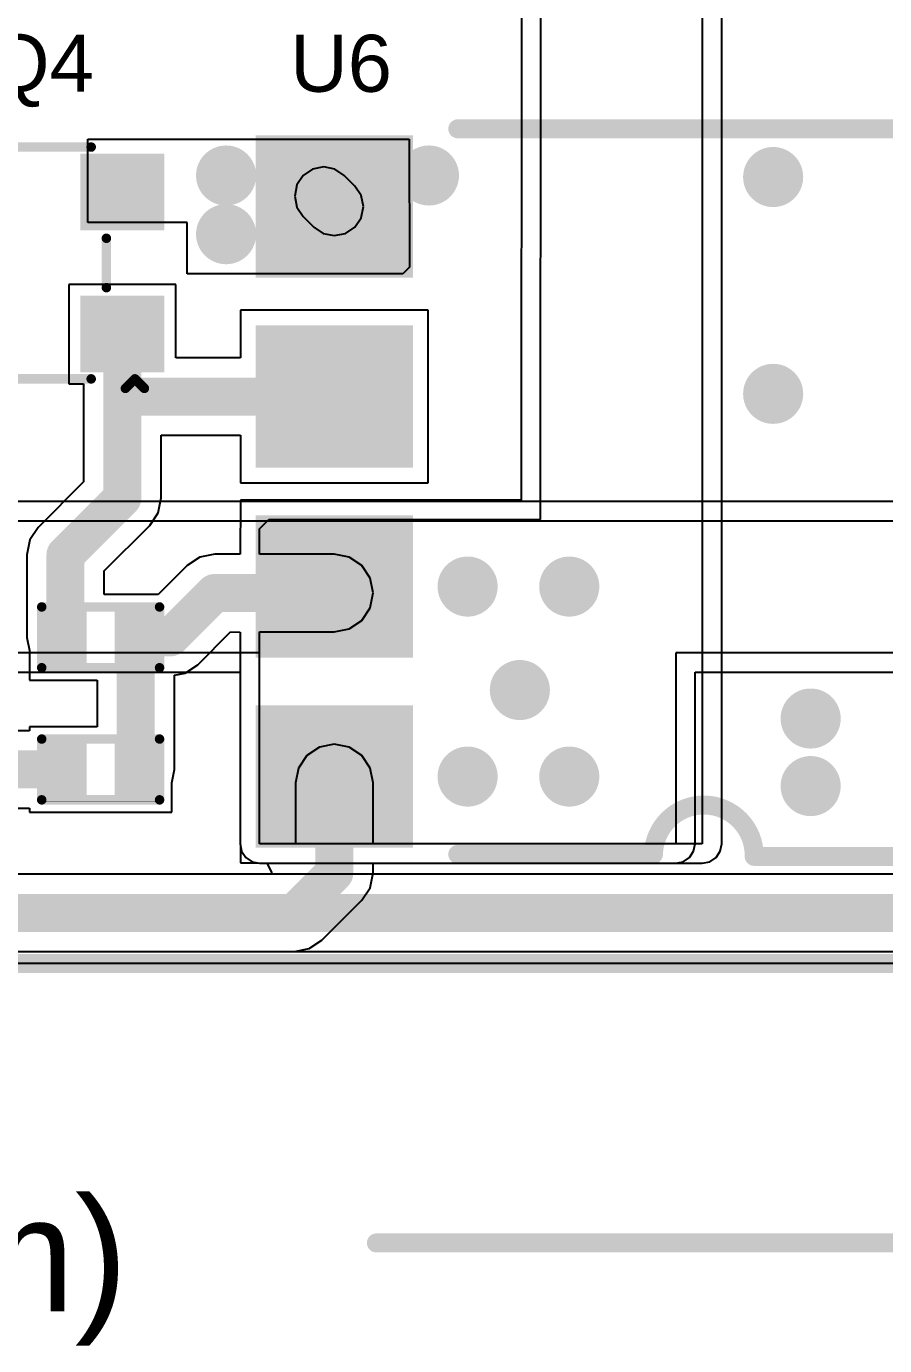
# Model space of a CAD drawing. Header units: inches. Extents: x -0.24 to 5.71, y -0.19 to 1.19.
# Drawn here: x 2.965 to 3.417, y -0.194 to 0.5 of the extents above; entities that cross this region are included whole.
import ezdxf

# ---------------------------------------------------------------- set-up
doc = ezdxf.new("R2010")
doc.units = ezdxf.units.IN
doc.header["$MEASUREMENT"] = 0
for name, color, linetype in [('Board Outline', 216, 'Continuous'), ('Bottom Layer', 5, 'Continuous'), ('Bottom Solder', 6, 'Continuous'), ('Top Layer', 1, 'Continuous'), ('Top Overlay', 2, 'Continuous'), ('Top Paste', 8, 'Continuous'), ('Top Solder', 216, 'Continuous'), ('Via Holes', 16, 'Continuous')]:
    doc.layers.add(name, color=color, linetype=linetype)
doc.styles.add('Arial', font='', dxfattribs={"height": 0.2})
doc.styles.get('Arial').set_extended_font_data('Arial')

# ---------------------------------------------------------------- blocks, each defined once
blk = doc.blocks.new('SOP_8__S_T_____13')
at = {"layer": 'Top Layer'}
for points in [[(-0.15553, 0.185433), (-0.15553, 0.114567), (-0.23427, 0.114567), (-0.23427, 0.185433)], [(0.15553, 0.114567), (0.15553, 0.185433), (0.23427, 0.185433), (0.23427, 0.114567)], [(-0.15553, 0.085433), (-0.15553, 0.014567), (-0.23427, 0.014567), (-0.23427, 0.085433)], [(0.15553, 0.014567), (0.15553, 0.085433), (0.23427, 0.085433), (0.23427, 0.014567)], [(-0.15553, -0.014567), (-0.15553, -0.085433), (-0.23427, -0.085433), (-0.23427, -0.014567)], [(0.15553, -0.085433), (0.15553, -0.014567), (0.23427, -0.014567), (0.23427, -0.085433)], [(-0.15553, -0.114567), (-0.15553, -0.185433), (-0.23427, -0.185433), (-0.23427, -0.114567)], [(0.15553, -0.185433), (0.15553, -0.114567), (0.23427, -0.114567), (0.23427, -0.185433)]]:
    blk.add_hatch(color=1, dxfattribs=at).paths.add_polyline_path(points)
at = {"layer": 'Top Paste'}
for points in [[(-0.15553, 0.185433), (-0.15553, 0.114567), (-0.23427, 0.114567), (-0.23427, 0.185433)], [(0.15553, 0.114567), (0.15553, 0.185433), (0.23427, 0.185433), (0.23427, 0.114567)], [(-0.15553, 0.085433), (-0.15553, 0.014567), (-0.23427, 0.014567), (-0.23427, 0.085433)], [(0.15553, 0.014567), (0.15553, 0.085433), (0.23427, 0.085433), (0.23427, 0.014567)], [(-0.15553, -0.014567), (-0.15553, -0.085433), (-0.23427, -0.085433), (-0.23427, -0.014567)], [(0.15553, -0.085433), (0.15553, -0.014567), (0.23427, -0.014567), (0.23427, -0.085433)], [(-0.15553, -0.114567), (-0.15553, -0.185433), (-0.23427, -0.185433), (-0.23427, -0.114567)], [(0.15553, -0.185433), (0.15553, -0.114567), (0.23427, -0.114567), (0.23427, -0.185433)]]:
    blk.add_hatch(color=8, dxfattribs=at).paths.add_polyline_path(points)
at = {"layer": 'Top Solder'}
for points in [[(-0.15353, 0.187433), (-0.15353, 0.112567), (-0.23627, 0.112567), (-0.23627, 0.187433)], [(0.15353, 0.112567), (0.15353, 0.187433), (0.23627, 0.187433), (0.23627, 0.112567)], [(-0.15353, 0.087433), (-0.15353, 0.012567), (-0.23627, 0.012567), (-0.23627, 0.087433)], [(0.15353, 0.012567), (0.15353, 0.087433), (0.23627, 0.087433), (0.23627, 0.012567)], [(-0.15353, -0.012567), (-0.15353, -0.087433), (-0.23627, -0.087433), (-0.23627, -0.012567)], [(0.15353, -0.087433), (0.15353, -0.012567), (0.23627, -0.012567), (0.23627, -0.087433)], [(-0.15353, -0.112567), (-0.15353, -0.187433), (-0.23627, -0.187433), (-0.23627, -0.112567)], [(0.15353, -0.187433), (0.15353, -0.112567), (0.23627, -0.112567), (0.23627, -0.187433)]]:
    blk.add_hatch(color=216, dxfattribs=at).paths.add_polyline_path(points)
at = {"layer": 'Top Overlay'}
for points in [[(-0.026, 0.192, 0.01, 0.01, 0), (-0.129921, 0.192, 0.01, 0.01, 0)], [(0.027, 0.190945, 0.01, 0.01, -1), (-0.026, 0.192, 0.01, 0.01, 0)], [(0.129921, 0.190945, 0.01, 0.01, 0), (0.027, 0.190945, 0.01, 0.01, 0)], [(-0.247955, 0.154, 0.01, 0.01, 0), (-0.247955, 0.144, 0.01, 0.01, 0)], [(-0.242955, 0.149, 0.01, 0.01, 0), (-0.247955, 0.154, 0.01, 0.01, 0)], [(-0.242955, 0.149, 0.01, 0.01, 0), (-0.247955, 0.144, 0.01, 0.01, 0)], [(0.129921, -0.190945, 0.01, 0.01, 0), (-0.129921, -0.190945, 0.01, 0.01, 0)]]:
    blk.add_lwpolyline(points, format="xyseb", dxfattribs=at)
for points in [[(-0.132421, 0.192, 0.005, 0.005, 1), (-0.127421, 0.192, 0.005, 0.005, 1)], [(-0.0285, 0.192, 0.005, 0.005, 1), (-0.0235, 0.192, 0.005, 0.005, 1)], [(-0.0285, 0.192, 0.005, 0.005, 1), (-0.0235, 0.192, 0.005, 0.005, 1)], [(0.0245, 0.190945, 0.005, 0.005, 1), (0.0295, 0.190945, 0.005, 0.005, 1)], [(0.0245, 0.190945, 0.005, 0.005, 1), (0.0295, 0.190945, 0.005, 0.005, 1)], [(0.127421, 0.190945, 0.005, 0.005, 1), (0.132421, 0.190945, 0.005, 0.005, 1)], [(-0.250455, 0.154, 0.005, 0.005, 1), (-0.245455, 0.154, 0.005, 0.005, 1)], [(-0.250455, 0.154, 0.005, 0.005, 1), (-0.245455, 0.154, 0.005, 0.005, 1)], [(-0.245455, 0.149, 0.005, 0.005, 1), (-0.240455, 0.149, 0.005, 0.005, 1)], [(-0.245455, 0.149, 0.005, 0.005, 1), (-0.240455, 0.149, 0.005, 0.005, 1)], [(-0.250455, 0.144, 0.005, 0.005, 1), (-0.245455, 0.144, 0.005, 0.005, 1)], [(-0.250455, 0.144, 0.005, 0.005, 1), (-0.245455, 0.144, 0.005, 0.005, 1)], [(-0.132421, -0.190945, 0.005, 0.005, 1), (-0.127421, -0.190945, 0.005, 0.005, 1)], [(0.127421, -0.190945, 0.005, 0.005, 1), (0.132421, -0.190945, 0.005, 0.005, 1)]]:
    blk.add_lwpolyline(points, format="xyseb", close=True, dxfattribs=at)
blk = doc.blocks.new('R___0402_31')
at = {"layer": 'Top Layer'}
for points in [[(-0.0275, -0.0125), (-0.0275, 0.0125), (-0.0095, 0.0125), (-0.0095, -0.0125)], [(0.0095, -0.0125), (0.0095, 0.0125), (0.0275, 0.0125), (0.0275, -0.0125)]]:
    blk.add_hatch(color=1, dxfattribs=at).paths.add_polyline_path(points)
at = {"layer": 'Top Paste'}
for points in [[(-0.0275, -0.0125), (-0.0275, 0.0125), (-0.0095, 0.0125), (-0.0095, -0.0125)], [(0.0095, -0.0125), (0.0095, 0.0125), (0.0275, 0.0125), (0.0275, -0.0125)]]:
    blk.add_hatch(color=8, dxfattribs=at).paths.add_polyline_path(points)
at = {"layer": 'Top Solder'}
for points in [[(-0.02967, -0.01467), (-0.02967, 0.01467), (-0.00733, 0.01467), (-0.00733, -0.01467)], [(0.00733, -0.01467), (0.00733, 0.01467), (0.02967, 0.01467), (0.02967, -0.01467)]]:
    blk.add_hatch(color=216, dxfattribs=at).paths.add_polyline_path(points)
at = {"layer": 'Top Overlay'}
for points in [[(-0.031, 0.016, 0.005, 0.005, 0), (0.031, 0.016, 0.005, 0.005, 0)], [(-0.031, -0.016, 0.005, 0.005, 0), (-0.031, 0.016, 0.005, 0.005, 0)], [(0.031, -0.016, 0.005, 0.005, 0), (0.031, 0.016, 0.005, 0.005, 0)], [(-0.031, -0.016, 0.005, 0.005, 0), (0.031, -0.016, 0.005, 0.005, 0)], [(-0.032, -0.017, 0.000127, 0.000127, 0), (0.032, -0.017, 0.000127, 0.000127, 0)]]:
    blk.add_lwpolyline(points, format="xyseb", dxfattribs=at)
for points in [[(-0.03225, 0.016, 0.0025, 0.0025, 1), (-0.02975, 0.016, 0.0025, 0.0025, 1)], [(-0.03225, 0.016, 0.0025, 0.0025, 1), (-0.02975, 0.016, 0.0025, 0.0025, 1)], [(0.02975, 0.016, 0.0025, 0.0025, 1), (0.03225, 0.016, 0.0025, 0.0025, 1)], [(0.02975, 0.016, 0.0025, 0.0025, 1), (0.03225, 0.016, 0.0025, 0.0025, 1)], [(-0.03225, -0.016, 0.0025, 0.0025, 1), (-0.02975, -0.016, 0.0025, 0.0025, 1)], [(-0.03225, -0.016, 0.0025, 0.0025, 1), (-0.02975, -0.016, 0.0025, 0.0025, 1)], [(0.02975, -0.016, 0.0025, 0.0025, 1), (0.03225, -0.016, 0.0025, 0.0025, 1)], [(0.02975, -0.016, 0.0025, 0.0025, 1), (0.03225, -0.016, 0.0025, 0.0025, 1)], [(-0.03203, -0.017, 0.0000635, 0.0000635, 1), (-0.03197, -0.017, 0.0000635, 0.0000635, 1)], [(0.03197, -0.017, 0.0000635, 0.0000635, 1), (0.03203, -0.017, 0.0000635, 0.0000635, 1)]]:
    blk.add_lwpolyline(points, format="xyseb", close=True, dxfattribs=at)
blk = doc.blocks.new('R___0402_32')
at = {"layer": 'Top Layer'}
for points in [[(-0.0275, -0.0125), (-0.0275, 0.0125), (-0.0095, 0.0125), (-0.0095, -0.0125)], [(0.0095, -0.0125), (0.0095, 0.0125), (0.0275, 0.0125), (0.0275, -0.0125)]]:
    blk.add_hatch(color=1, dxfattribs=at).paths.add_polyline_path(points)
at = {"layer": 'Top Paste'}
for points in [[(-0.0275, -0.0125), (-0.0275, 0.0125), (-0.0095, 0.0125), (-0.0095, -0.0125)], [(0.0095, -0.0125), (0.0095, 0.0125), (0.0275, 0.0125), (0.0275, -0.0125)]]:
    blk.add_hatch(color=8, dxfattribs=at).paths.add_polyline_path(points)
at = {"layer": 'Top Solder'}
for points in [[(-0.02967, -0.01467), (-0.02967, 0.01467), (-0.00733, 0.01467), (-0.00733, -0.01467)], [(0.00733, -0.01467), (0.00733, 0.01467), (0.02967, 0.01467), (0.02967, -0.01467)]]:
    blk.add_hatch(color=216, dxfattribs=at).paths.add_polyline_path(points)
at = {"layer": 'Top Overlay'}
for points in [[(-0.031, 0.016, 0.005, 0.005, 0), (0.031, 0.016, 0.005, 0.005, 0)], [(-0.031, -0.016, 0.005, 0.005, 0), (-0.031, 0.016, 0.005, 0.005, 0)], [(0.031, -0.016, 0.005, 0.005, 0), (0.031, 0.016, 0.005, 0.005, 0)], [(-0.031, -0.016, 0.005, 0.005, 0), (0.031, -0.016, 0.005, 0.005, 0)], [(-0.032, -0.017, 0.000127, 0.000127, 0), (0.032, -0.017, 0.000127, 0.000127, 0)]]:
    blk.add_lwpolyline(points, format="xyseb", dxfattribs=at)
for points in [[(-0.03225, 0.016, 0.0025, 0.0025, 1), (-0.02975, 0.016, 0.0025, 0.0025, 1)], [(-0.03225, 0.016, 0.0025, 0.0025, 1), (-0.02975, 0.016, 0.0025, 0.0025, 1)], [(0.02975, 0.016, 0.0025, 0.0025, 1), (0.03225, 0.016, 0.0025, 0.0025, 1)], [(0.02975, 0.016, 0.0025, 0.0025, 1), (0.03225, 0.016, 0.0025, 0.0025, 1)], [(-0.03225, -0.016, 0.0025, 0.0025, 1), (-0.02975, -0.016, 0.0025, 0.0025, 1)], [(-0.03225, -0.016, 0.0025, 0.0025, 1), (-0.02975, -0.016, 0.0025, 0.0025, 1)], [(0.02975, -0.016, 0.0025, 0.0025, 1), (0.03225, -0.016, 0.0025, 0.0025, 1)], [(0.02975, -0.016, 0.0025, 0.0025, 1), (0.03225, -0.016, 0.0025, 0.0025, 1)], [(-0.03203, -0.017, 0.0000635, 0.0000635, 1), (-0.03197, -0.017, 0.0000635, 0.0000635, 1)], [(0.03197, -0.017, 0.0000635, 0.0000635, 1), (0.03203, -0.017, 0.0000635, 0.0000635, 1)]]:
    blk.add_lwpolyline(points, format="xyseb", close=True, dxfattribs=at)
blk = doc.blocks.new('SOT_23_48')
at = {"layer": 'Top Layer'}
for points in [[(-0.01614, 0.05748), (0.01614, 0.05748), (0.01614, 0.02126), (-0.01614, 0.02126)], [(-0.05354, -0.02126), (-0.02126, -0.02126), (-0.02126, -0.05748), (-0.05354, -0.05748)], [(0.02126, -0.02126), (0.05354, -0.02126), (0.05354, -0.05748), (0.02126, -0.05748)]]:
    blk.add_hatch(color=1, dxfattribs=at).paths.add_polyline_path(points)
at = {"layer": 'Top Paste'}
for points in [[(-0.01614, 0.05748), (0.01614, 0.05748), (0.01614, 0.02126), (-0.01614, 0.02126)], [(-0.05354, -0.02126), (-0.02126, -0.02126), (-0.02126, -0.05748), (-0.05354, -0.05748)], [(0.02126, -0.02126), (0.05354, -0.02126), (0.05354, -0.05748), (0.02126, -0.05748)]]:
    blk.add_hatch(color=8, dxfattribs=at).paths.add_polyline_path(points)
at = {"layer": 'Top Solder'}
for points in [[(-0.02014, 0.06148), (0.02014, 0.06148), (0.02014, 0.01726), (-0.02014, 0.01726)], [(-0.05754, -0.01726), (-0.01726, -0.01726), (-0.01726, -0.06148), (-0.05754, -0.06148)], [(0.01726, -0.01726), (0.05754, -0.01726), (0.05754, -0.06148), (0.01726, -0.06148)]]:
    blk.add_hatch(color=216, dxfattribs=at).paths.add_polyline_path(points)
at = {"layer": 'Top Overlay'}
for points in [[(-0.061, 0.032, 0.005, 0.005, 0), (-0.022, 0.032, 0.005, 0.005, 0)], [(-0.061, 0.032, 0.005, 0.005, 0), (-0.061, -0.023, 0.005, 0.005, 0)], [(0.022, 0.032, 0.005, 0.005, 0), (0.061, 0.032, 0.005, 0.005, 0)], [(0.061, 0.032, 0.005, 0.005, 0), (0.061, -0.023, 0.005, 0.005, 0)], [(-0.013, -0.031, 0.005, 0.005, 0), (0.013, -0.031, 0.005, 0.005, 0)], [(-0.066, -0.041, 0.005, 0.005, 0), (-0.066, -0.051, 0.005, 0.005, 0)], [(-0.066, -0.041, 0.005, 0.005, 0), (-0.061, -0.046, 0.005, 0.005, 0)], [(-0.061, -0.046, 0.005, 0.005, 0), (-0.066, -0.051, 0.005, 0.005, 0)]]:
    blk.add_lwpolyline(points, format="xyseb", dxfattribs=at)
for points in [[(-0.06225, 0.032, 0.0025, 0.0025, 1), (-0.05975, 0.032, 0.0025, 0.0025, 1)], [(-0.06225, 0.032, 0.0025, 0.0025, 1), (-0.05975, 0.032, 0.0025, 0.0025, 1)], [(-0.02325, 0.032, 0.0025, 0.0025, 1), (-0.02075, 0.032, 0.0025, 0.0025, 1)], [(0.02075, 0.032, 0.0025, 0.0025, 1), (0.02325, 0.032, 0.0025, 0.0025, 1)], [(0.05975, 0.032, 0.0025, 0.0025, 1), (0.06225, 0.032, 0.0025, 0.0025, 1)], [(0.05975, 0.032, 0.0025, 0.0025, 1), (0.06225, 0.032, 0.0025, 0.0025, 1)], [(-0.06225, -0.023, 0.0025, 0.0025, 1), (-0.05975, -0.023, 0.0025, 0.0025, 1)], [(0.05975, -0.023, 0.0025, 0.0025, 1), (0.06225, -0.023, 0.0025, 0.0025, 1)], [(-0.01425, -0.031, 0.0025, 0.0025, 1), (-0.01175, -0.031, 0.0025, 0.0025, 1)], [(0.01175, -0.031, 0.0025, 0.0025, 1), (0.01425, -0.031, 0.0025, 0.0025, 1)], [(-0.06725, -0.041, 0.0025, 0.0025, 1), (-0.06475, -0.041, 0.0025, 0.0025, 1)], [(-0.06725, -0.041, 0.0025, 0.0025, 1), (-0.06475, -0.041, 0.0025, 0.0025, 1)], [(-0.06725, -0.051, 0.0025, 0.0025, 1), (-0.06475, -0.051, 0.0025, 0.0025, 1)], [(-0.06725, -0.051, 0.0025, 0.0025, 1), (-0.06475, -0.051, 0.0025, 0.0025, 1)], [(-0.06225, -0.046, 0.0025, 0.0025, 1), (-0.05975, -0.046, 0.0025, 0.0025, 1)], [(-0.06225, -0.046, 0.0025, 0.0025, 1), (-0.05975, -0.046, 0.0025, 0.0025, 1)]]:
    blk.add_lwpolyline(points, format="xyseb", close=True, dxfattribs=at)

msp = doc.modelspace()

# ---------------------------------------------------------------- hatches: boundary and pattern name
at = {"layer": 'Bottom Layer'}
h = msp.add_hatch(color=5, dxfattribs=at)
edge = h.paths.add_edge_path()
edge.add_arc((3.07045, 0.42181), 0.01181, 0, 360)
h = msp.add_hatch(color=5, dxfattribs=at)
edge = h.paths.add_edge_path()
edge.add_arc((3.17717, 0.42181), 0.01181, 0, 360)
h = msp.add_hatch(color=5, dxfattribs=at)
edge = h.paths.add_edge_path()
edge.add_arc((3.35827, 0.421), 0.01181, 0, 360)
h = msp.add_hatch(color=5, dxfattribs=at)
edge = h.paths.add_edge_path()
edge.add_arc((3.07045, 0.39092), 0.01181, 0, 360)
h = msp.add_hatch(color=5, dxfattribs=at)
edge = h.paths.add_edge_path()
edge.add_arc((3.35827, 0.30689), 0.01181, 0, 360)
h = msp.add_hatch(color=5, dxfattribs=at)
edge = h.paths.add_edge_path()
edge.add_arc((3.19751, 0.20545), 0.01181, 0, 360)
h = msp.add_hatch(color=5, dxfattribs=at)
edge = h.paths.add_edge_path()
edge.add_arc((3.251, 0.20545), 0.01181, 0, 360)
h = msp.add_hatch(color=5, dxfattribs=at)
edge = h.paths.add_edge_path()
edge.add_arc((3.225, 0.151), 0.01181, 0, 360)
h = msp.add_hatch(color=5, dxfattribs=at)
edge = h.paths.add_edge_path()
edge.add_arc((3.378, 0.136), 0.01181, 0, 360)
h = msp.add_hatch(color=5, dxfattribs=at)
edge = h.paths.add_edge_path()
edge.add_arc((3.19751, 0.10545), 0.01181, 0, 360)
h = msp.add_hatch(color=5, dxfattribs=at)
edge = h.paths.add_edge_path()
edge.add_arc((3.251, 0.10545), 0.01181, 0, 360)
h = msp.add_hatch(color=5, dxfattribs=at)
edge = h.paths.add_edge_path()
edge.add_arc((3.378, 0.10045), 0.01181, 0, 360)
at = {"layer": 'Bottom Solder'}
h = msp.add_hatch(color=6, dxfattribs=at)
edge = h.paths.add_edge_path()
edge.add_arc((3.07045, 0.42181), 0.01581, 0, 360)
h = msp.add_hatch(color=6, dxfattribs=at)
edge = h.paths.add_edge_path()
edge.add_arc((3.17717, 0.42181), 0.01581, 0, 360)
h = msp.add_hatch(color=6, dxfattribs=at)
edge = h.paths.add_edge_path()
edge.add_arc((3.35827, 0.421), 0.01581, 0, 360)
h = msp.add_hatch(color=6, dxfattribs=at)
edge = h.paths.add_edge_path()
edge.add_arc((3.07045, 0.39092), 0.01581, 0, 360)
h = msp.add_hatch(color=6, dxfattribs=at)
edge = h.paths.add_edge_path()
edge.add_arc((3.35827, 0.30689), 0.01581, 0, 360)
h = msp.add_hatch(color=6, dxfattribs=at)
edge = h.paths.add_edge_path()
edge.add_arc((3.19751, 0.20545), 0.01581, 0, 360)
h = msp.add_hatch(color=6, dxfattribs=at)
edge = h.paths.add_edge_path()
edge.add_arc((3.251, 0.20545), 0.01581, 0, 360)
h = msp.add_hatch(color=6, dxfattribs=at)
edge = h.paths.add_edge_path()
edge.add_arc((3.225, 0.151), 0.01581, 0, 360)
h = msp.add_hatch(color=6, dxfattribs=at)
edge = h.paths.add_edge_path()
edge.add_arc((3.378, 0.136), 0.01581, 0, 360)
h = msp.add_hatch(color=6, dxfattribs=at)
edge = h.paths.add_edge_path()
edge.add_arc((3.19751, 0.10545), 0.01581, 0, 360)
h = msp.add_hatch(color=6, dxfattribs=at)
edge = h.paths.add_edge_path()
edge.add_arc((3.251, 0.10545), 0.01581, 0, 360)
h = msp.add_hatch(color=6, dxfattribs=at)
edge = h.paths.add_edge_path()
edge.add_arc((3.378, 0.10045), 0.01581, 0, 360)
at = {"layer": 'Top Layer'}
h = msp.add_hatch(color=1, dxfattribs=at)
edge = h.paths.add_edge_path()
edge.add_arc((3.07045, 0.42181), 0.01181, 0, 360)
h = msp.add_hatch(color=1, dxfattribs=at)
edge = h.paths.add_edge_path()
edge.add_arc((3.17717, 0.42181), 0.01181, 0, 360)
h = msp.add_hatch(color=1, dxfattribs=at)
edge = h.paths.add_edge_path()
edge.add_arc((3.35827, 0.421), 0.01181, 0, 360)
h = msp.add_hatch(color=1, dxfattribs=at)
edge = h.paths.add_edge_path()
edge.add_arc((3.07045, 0.39092), 0.01181, 0, 360)
h = msp.add_hatch(color=1, dxfattribs=at)
edge = h.paths.add_edge_path()
edge.add_arc((3.35827, 0.30689), 0.01181, 0, 360)
h = msp.add_hatch(color=1, dxfattribs=at)
edge = h.paths.add_edge_path()
edge.add_arc((3.19751, 0.20545), 0.01181, 0, 360)
h = msp.add_hatch(color=1, dxfattribs=at)
edge = h.paths.add_edge_path()
edge.add_arc((3.251, 0.20545), 0.01181, 0, 360)
h = msp.add_hatch(color=1, dxfattribs=at)
edge = h.paths.add_edge_path()
edge.add_arc((3.225, 0.151), 0.01181, 0, 360)
h = msp.add_hatch(color=1, dxfattribs=at)
edge = h.paths.add_edge_path()
edge.add_arc((3.378, 0.136), 0.01181, 0, 360)
h = msp.add_hatch(color=1, dxfattribs=at)
edge = h.paths.add_edge_path()
edge.add_arc((3.19751, 0.10545), 0.01181, 0, 360)
h = msp.add_hatch(color=1, dxfattribs=at)
edge = h.paths.add_edge_path()
edge.add_arc((3.251, 0.10545), 0.01181, 0, 360)
h = msp.add_hatch(color=1, dxfattribs=at)
edge = h.paths.add_edge_path()
edge.add_arc((3.378, 0.10045), 0.01181, 0, 360)
at = {"layer": 'Top Solder'}
h = msp.add_hatch(color=216, dxfattribs=at)
edge = h.paths.add_edge_path()
edge.add_arc((3.07045, 0.42181), 0.01581, 0, 360)
h = msp.add_hatch(color=216, dxfattribs=at)
edge = h.paths.add_edge_path()
edge.add_arc((3.17717, 0.42181), 0.01581, 0, 360)
h = msp.add_hatch(color=216, dxfattribs=at)
edge = h.paths.add_edge_path()
edge.add_arc((3.35827, 0.421), 0.01581, 0, 360)
h = msp.add_hatch(color=216, dxfattribs=at)
edge = h.paths.add_edge_path()
edge.add_arc((3.07045, 0.39092), 0.01581, 0, 360)
h = msp.add_hatch(color=216, dxfattribs=at)
edge = h.paths.add_edge_path()
edge.add_arc((3.35827, 0.30689), 0.01581, 0, 360)
h = msp.add_hatch(color=216, dxfattribs=at)
edge = h.paths.add_edge_path()
edge.add_arc((3.19751, 0.20545), 0.01581, 0, 360)
h = msp.add_hatch(color=216, dxfattribs=at)
edge = h.paths.add_edge_path()
edge.add_arc((3.251, 0.20545), 0.01581, 0, 360)
h = msp.add_hatch(color=216, dxfattribs=at)
edge = h.paths.add_edge_path()
edge.add_arc((3.225, 0.151), 0.01581, 0, 360)
h = msp.add_hatch(color=216, dxfattribs=at)
edge = h.paths.add_edge_path()
edge.add_arc((3.378, 0.136), 0.01581, 0, 360)
h = msp.add_hatch(color=216, dxfattribs=at)
edge = h.paths.add_edge_path()
edge.add_arc((3.19751, 0.10545), 0.01581, 0, 360)
h = msp.add_hatch(color=216, dxfattribs=at)
edge = h.paths.add_edge_path()
edge.add_arc((3.251, 0.10545), 0.01581, 0, 360)
h = msp.add_hatch(color=216, dxfattribs=at)
edge = h.paths.add_edge_path()
edge.add_arc((3.378, 0.10045), 0.01581, 0, 360)
at = {"layer": 'Via Holes'}
h = msp.add_hatch(color=7, dxfattribs=at)
edge = h.paths.add_edge_path()
edge.add_arc((3.07045, 0.42181), 0.00591, 0, 360)
h = msp.add_hatch(color=7, dxfattribs=at)
edge = h.paths.add_edge_path()
edge.add_arc((3.17717, 0.42181), 0.00591, 0, 360)
h = msp.add_hatch(color=7, dxfattribs=at)
edge = h.paths.add_edge_path()
edge.add_arc((3.35827, 0.421), 0.00591, 0, 360)
h = msp.add_hatch(color=7, dxfattribs=at)
edge = h.paths.add_edge_path()
edge.add_arc((3.07045, 0.39092), 0.00591, 0, 360)
h = msp.add_hatch(color=7, dxfattribs=at)
edge = h.paths.add_edge_path()
edge.add_arc((3.35827, 0.30689), 0.00591, 0, 360)
h = msp.add_hatch(color=7, dxfattribs=at)
edge = h.paths.add_edge_path()
edge.add_arc((3.19751, 0.20545), 0.00591, 0, 360)
h = msp.add_hatch(color=7, dxfattribs=at)
edge = h.paths.add_edge_path()
edge.add_arc((3.251, 0.20545), 0.00591, 0, 360)
h = msp.add_hatch(color=7, dxfattribs=at)
edge = h.paths.add_edge_path()
edge.add_arc((3.225, 0.151), 0.00591, 0, 360)
h = msp.add_hatch(color=7, dxfattribs=at)
edge = h.paths.add_edge_path()
edge.add_arc((3.378, 0.136), 0.00591, 0, 360)
h = msp.add_hatch(color=7, dxfattribs=at)
edge = h.paths.add_edge_path()
edge.add_arc((3.19751, 0.10545), 0.00591, 0, 360)
h = msp.add_hatch(color=7, dxfattribs=at)
edge = h.paths.add_edge_path()
edge.add_arc((3.251, 0.10545), 0.00591, 0, 360)
h = msp.add_hatch(color=7, dxfattribs=at)
edge = h.paths.add_edge_path()
edge.add_arc((3.378, 0.10045), 0.00591, 0, 360)

# ---------------------------------------------------------------- linework, layer by layer
at = {"layer": 'Board Outline'}
for points in [[(0.00026, 0.007, 0.01, 0.01, 0), (5.709, 0.007, 0.01, 0.01, 0)], [(0.00026, 0.007, 0.008, 0.008, 0), (5.709, 0.007, 0.008, 0.008, 0)]]:
    msp.add_lwpolyline(points, format="xyseb", dxfattribs=at)
at = {"layer": 'Bottom Layer'}
for p, q in [((4.258, 0.25023), (2.07887, 0.25023)), ((2.07887, 0.24003), (4.258, 0.24003)), ((3.08801, 0.17052), (2.231, 0.17052)), ((3.08801, 0.07002), (3.08801, 0.17052)), ((4.08488, 0.17052), (3.307, 0.17052)), ((3.307, 0.17052), (3.307, 0.07002)), ((2.2412, 0.16033), (3.07781, 0.16033)), ((3.07781, 0.16033), (3.07781, 0.07002)), ((3.3172, 0.07002), (3.3172, 0.16033)), ((3.3172, 0.16033), (4.07475, 0.16033)), ((3.07781, 0.07002), (3.07859, 0.06612)), ((3.307, 0.07002), (3.08801, 0.07002)), ((3.31642, 0.06612), (3.3172, 0.07002)), ((3.07859, 0.06612), (3.0808, 0.06281)), ((3.0808, 0.06281), (3.08411, 0.0606)), ((3.3109, 0.0606), (3.31421, 0.06281)), ((3.31421, 0.06281), (3.31642, 0.06612)), ((3.08411, 0.0606), (3.08801, 0.05983)), ((3.08801, 0.05983), (3.307, 0.05983)), ((3.307, 0.05983), (3.3109, 0.0606)), ((4.07585, 0.05412), (2.64019, 0.05412)), ((5.42971, 0.007), (0.00026, 0.007)), ((2.63175, 0.01334), (4.63131, 0.01334))]:
    msp.add_line(p, q, dxfattribs=at)
msp.add_lwpolyline([(2.63175, 0.03373, 0.02, 0.02, 0), (4.63131, 0.03373, 0.02, 0.02, 0)], format="xyseb", dxfattribs=at)
at = {"layer": 'Top Layer'}
for p, q in [((3.22653, 1.16158), (3.22567, 0.25094)), ((3.23586, 0.24075), (3.23672, 1.16157)), ((3.32101, 1.16157), (3.32101, 0.07002)), ((3.3312, 0.07002), (3.3312, 0.79458)), ((2.99773, 0.39703), (2.99773, 0.441)), ((2.99773, 0.441), (3.16664, 0.441)), ((3.16664, 0.441), (3.16675, 0.44089)), ((3.16675, 0.44089), (3.16699, 0.37354)), ((3.11598, 0.42513), (3.11102, 0.42181)), ((3.11598, 0.42513), (3.11102, 0.42181)), ((3.12183, 0.42629), (3.11598, 0.42513)), ((3.12183, 0.42629), (3.11598, 0.42513)), ((3.12769, 0.42513), (3.12183, 0.42629)), ((3.12769, 0.42513), (3.12183, 0.42629)), ((3.13265, 0.42181), (3.12769, 0.42513)), ((3.13265, 0.42181), (3.12769, 0.42513)), ((3.1077, 0.41685), (3.10654, 0.411)), ((3.1077, 0.41685), (3.10654, 0.411)), ((3.11102, 0.42181), (3.1077, 0.41685)), ((3.11102, 0.42181), (3.1077, 0.41685)), ((3.13819, 0.41627), (3.13265, 0.42181)), ((3.13819, 0.41627), (3.13265, 0.42181)), ((3.10654, 0.411), (3.1077, 0.40515)), ((3.10654, 0.411), (3.1077, 0.40515)), ((3.14151, 0.41131), (3.13819, 0.41627)), ((3.14151, 0.41131), (3.13819, 0.41627)), ((3.14267, 0.40545), (3.14151, 0.41131)), ((3.14267, 0.40545), (3.14151, 0.41131)), ((3.1077, 0.40515), (3.11102, 0.40019)), ((3.1077, 0.40515), (3.11102, 0.40019)), ((3.14151, 0.3996), (3.14267, 0.40545)), ((3.14151, 0.3996), (3.14267, 0.40545)), ((3.05, 0.39703), (2.99773, 0.39703)), ((3.05, 0.37), (3.05, 0.39703)), ((3.11102, 0.40019), (3.11657, 0.39464)), ((3.11102, 0.40019), (3.11657, 0.39464)), ((3.13819, 0.39464), (3.14151, 0.3996)), ((3.13819, 0.39464), (3.14151, 0.3996)), ((3.11657, 0.39464), (3.12153, 0.39132)), ((3.11657, 0.39464), (3.12153, 0.39132)), ((3.12153, 0.39132), (3.12738, 0.39016)), ((3.12153, 0.39132), (3.12738, 0.39016)), ((3.12738, 0.39016), (3.13323, 0.39132)), ((3.12738, 0.39016), (3.13323, 0.39132)), ((3.13323, 0.39132), (3.13819, 0.39464)), ((3.13323, 0.39132), (3.13819, 0.39464)), ((3.16346, 0.37), (3.05, 0.37)), ((3.16699, 0.37354), (3.16346, 0.37)), ((3.04395, 0.36451), (2.98773, 0.36451)), ((2.98773, 0.36451), (2.98773, 0.31223)), ((3.04395, 0.32585), (3.04395, 0.36451)), ((3.17675, 0.35089), (3.07801, 0.35089)), ((3.07801, 0.35089), (3.07801, 0.32585)), ((3.17675, 0.26002), (3.17675, 0.35089)), ((3.07801, 0.32585), (3.04395, 0.32585)), ((2.98773, 0.31223), (2.99545, 0.31223)), ((2.99545, 0.31223), (2.99545, 0.26053)), ((3.03623, 0.25208), (3.03623, 0.28506)), ((3.03623, 0.28506), (3.07801, 0.28506)), ((3.07801, 0.28506), (3.07801, 0.26002)), ((2.99545, 0.26053), (2.97153, 0.23661)), ((3.07801, 0.26002), (3.17675, 0.26002)), ((3.03468, 0.24428), (3.03623, 0.25208)), ((3.09273, 0.25089), (3.07801, 0.25089)), ((3.07801, 0.25089), (3.07801, 0.23682)), ((3.09301, 0.25094), (3.09273, 0.25089)), ((3.22567, 0.25094), (3.09301, 0.25094)), ((3.03026, 0.23766), (3.03468, 0.24428)), ((2.97153, 0.23661), (2.96711, 0.23)), ((3.00634, 0.21375), (3.03026, 0.23766)), ((3.07801, 0.23682), (3.07781, 0.23586)), ((3.08801, 0.23581), (3.09301, 0.24075)), ((3.09301, 0.24075), (3.23586, 0.24075)), ((2.96711, 0.23), (2.96556, 0.22219)), ((3.07781, 0.23586), (3.07782, 0.23583)), ((3.07782, 0.23583), (3.07781, 0.23581)), ((3.07781, 0.23581), (3.07781, 0.22248)), ((3.08801, 0.22248), (3.08801, 0.23581)), ((2.96556, 0.22219), (2.96556, 0.17873)), ((3.06445, 0.22248), (3.05665, 0.22092)), ((3.07781, 0.22248), (3.06445, 0.22248)), ((3.12738, 0.22248), (3.08801, 0.22248)), ((3.13518, 0.22092), (3.12738, 0.22248)), ((3.05003, 0.2165), (3.03476, 0.20123)), ((3.05665, 0.22092), (3.05003, 0.2165)), ((3.1418, 0.2165), (3.13518, 0.22092)), ((3.14622, 0.20989), (3.1418, 0.2165)), ((3.00634, 0.20123), (3.00634, 0.21375)), ((3.14777, 0.20208), (3.14622, 0.20989)), ((3.14622, 0.19428), (3.14777, 0.20208)), ((3.03476, 0.20123), (3.00634, 0.20123)), ((3.13518, 0.18324), (3.1418, 0.18766)), ((3.1418, 0.18766), (3.14622, 0.19428)), ((3.05551, 0.16431), (3.07281, 0.18161)), ((3.07281, 0.18161), (3.07781, 0.18149)), ((3.07781, 0.18149), (3.07781, 0.07002)), ((3.08801, 0.07002), (3.08801, 0.18169)), ((3.08801, 0.18169), (3.12738, 0.18169)), ((3.12738, 0.18169), (3.13518, 0.18324)), ((2.96556, 0.17873), (2.96695, 0.17173)), ((2.96695, 0.17173), (2.96695, 0.15623)), ((3.04334, 0.15878), (3.0489, 0.15989)), ((3.0489, 0.15989), (3.05551, 0.16431)), ((2.96695, 0.15623), (3.00256, 0.15623)), ((3.00256, 0.15623), (3.00256, 0.1317)), ((3.04334, 0.1092), (3.04334, 0.15878)), ((2.96695, 0.12959), (2.90687, 0.12959)), ((3.00256, 0.1317), (2.96695, 0.1317)), ((2.96695, 0.1317), (2.96695, 0.12959)), ((3.11958, 0.12092), (3.11296, 0.1165)), ((3.12738, 0.12248), (3.11958, 0.12092)), ((3.13518, 0.12092), (3.12738, 0.12248)), ((3.1418, 0.1165), (3.13518, 0.12092)), ((3.11296, 0.1165), (3.10854, 0.10989)), ((3.14622, 0.10989), (3.1418, 0.1165)), ((3.04195, 0.1022), (3.04334, 0.1092)), ((3.10854, 0.10989), (3.10699, 0.10208)), ((3.14777, 0.10208), (3.14622, 0.10989)), ((3.04195, 0.0867), (3.04195, 0.1022)), ((3.10699, 0.10208), (3.10699, 0.07002)), ((3.14777, 0.07002), (3.14777, 0.10208)), ((2.89492, 0.0888), (2.96695, 0.0888)), ((2.96695, 0.0888), (2.96695, 0.0867)), ((2.96695, 0.0867), (3.04195, 0.0867)), ((3.07781, 0.07002), (3.07801, 0.06904)), ((3.10699, 0.07002), (3.08801, 0.07002)), ((3.32101, 0.07002), (3.14777, 0.07002)), ((3.33043, 0.06612), (3.3312, 0.07002)), ((3.07801, 0.06904), (3.07801, 0.06002)), ((3.32491, 0.0606), (3.32822, 0.06281)), ((3.32822, 0.06281), (3.33043, 0.06612)), ((3.07801, 0.06002), (3.08703, 0.06002)), ((3.08703, 0.06002), (3.08801, 0.05983)), ((3.08801, 0.05983), (3.09184, 0.05983)), ((3.09184, 0.05983), (3.09451, 0.05482)), ((3.14777, 0.05475), (3.14777, 0.05983)), ((3.14777, 0.05983), (3.32101, 0.05983)), ((3.32101, 0.05983), (3.32491, 0.0606)), ((3.09404, 0.05412), (2.78172, 0.05412)), ((3.09451, 0.05482), (3.09404, 0.05412)), ((3.14622, 0.04694), (3.14777, 0.05475)), ((3.1418, 0.04033), (3.14622, 0.04694)), ((3.12078, 0.01931), (3.1418, 0.04033)), ((3.10636, 0.01334), (3.11416, 0.01489)), ((3.11416, 0.01489), (3.12078, 0.01931)), ((3.67366, 0.007), (0.00026, 0.007)), ((2.77327, 0.01334), (3.10636, 0.01334))]:
    msp.add_line(p, q, dxfattribs=at)
for points in [[(3.12183, 0.411, 0.01, 0.01, 0), (3.12738, 0.40545, 0.01, 0.01, 0)], [(3.01584, 0.30232, 0.02, 0.02, 0), (3.01584, 0.33837, 0.02, 0.02, 0)], [(3.01584, 0.30232, 0.02, 0.02, 0), (3.01897, 0.30545, 0.02, 0.02, 0)], [(3.01897, 0.30545, 0.02, 0.02, 0), (3.12738, 0.30545, 0.02, 0.02, 0)], [(3.01584, 0.25208, 0.02, 0.02, 0), (3.01584, 0.30232, 0.02, 0.02, 0)], [(2.98595, 0.22219, 0.02, 0.02, 0), (3.01584, 0.25208, 0.02, 0.02, 0)], [(2.98595, 0.17873, 0.02, 0.02, 0), (2.98595, 0.22219, 0.02, 0.02, 0)], [(3.04109, 0.17873, 0.02, 0.02, 0), (3.06445, 0.20208, 0.02, 0.02, 0)], [(3.06445, 0.20208, 0.02, 0.02, 0), (3.12738, 0.20208, 0.02, 0.02, 0)], [(3.02295, 0.17873, 0.02, 0.02, 0), (3.04109, 0.17873, 0.02, 0.02, 0)], [(3.02295, 0.1092, 0.02, 0.02, 0), (3.02295, 0.17873, 0.02, 0.02, 0)], [(2.88648, 0.1092, 0.02, 0.02, 0), (2.98595, 0.1092, 0.02, 0.02, 0)], [(3.12738, 0.05475, 0.02, 0.02, 0), (3.12738, 0.10208, 0.02, 0.02, 0)], [(3.10636, 0.03373, 0.02, 0.02, 0), (3.12738, 0.05475, 0.02, 0.02, 0)], [(2.77327, 0.03373, 0.02, 0.02, 0), (3.10636, 0.03373, 0.02, 0.02, 0)]]:
    msp.add_lwpolyline(points, format="xyseb", dxfattribs=at)
for points in [[(3.11933, 0.411, 0.005, 0.005, 1), (3.12433, 0.411, 0.005, 0.005, 1)], [(3.12488, 0.40545, 0.005, 0.005, 1), (3.12988, 0.40545, 0.005, 0.005, 1)], [(3.01084, 0.33837, 0.01, 0.01, 1), (3.02084, 0.33837, 0.01, 0.01, 1)], [(3.01397, 0.30545, 0.01, 0.01, 1), (3.02397, 0.30545, 0.01, 0.01, 1)], [(3.01397, 0.30545, 0.01, 0.01, 1), (3.02397, 0.30545, 0.01, 0.01, 1)], [(3.12238, 0.30545, 0.01, 0.01, 1), (3.13238, 0.30545, 0.01, 0.01, 1)], [(3.01084, 0.30232, 0.01, 0.01, 1), (3.02084, 0.30232, 0.01, 0.01, 1)], [(3.01084, 0.30232, 0.01, 0.01, 1), (3.02084, 0.30232, 0.01, 0.01, 1)], [(3.01084, 0.30232, 0.01, 0.01, 1), (3.02084, 0.30232, 0.01, 0.01, 1)], [(3.01084, 0.25208, 0.01, 0.01, 1), (3.02084, 0.25208, 0.01, 0.01, 1)], [(3.01084, 0.25208, 0.01, 0.01, 1), (3.02084, 0.25208, 0.01, 0.01, 1)], [(2.98095, 0.22219, 0.01, 0.01, 1), (2.99095, 0.22219, 0.01, 0.01, 1)], [(2.98095, 0.22219, 0.01, 0.01, 1), (2.99095, 0.22219, 0.01, 0.01, 1)], [(3.05945, 0.20208, 0.01, 0.01, 1), (3.06945, 0.20208, 0.01, 0.01, 1)], [(3.05945, 0.20208, 0.01, 0.01, 1), (3.06945, 0.20208, 0.01, 0.01, 1)], [(3.12238, 0.20208, 0.01, 0.01, 1), (3.13238, 0.20208, 0.01, 0.01, 1)], [(2.98095, 0.17873, 0.01, 0.01, 1), (2.99095, 0.17873, 0.01, 0.01, 1)], [(3.01795, 0.17873, 0.01, 0.01, 1), (3.02795, 0.17873, 0.01, 0.01, 1)], [(3.01795, 0.17873, 0.01, 0.01, 1), (3.02795, 0.17873, 0.01, 0.01, 1)], [(3.03609, 0.17873, 0.01, 0.01, 1), (3.04609, 0.17873, 0.01, 0.01, 1)], [(3.03609, 0.17873, 0.01, 0.01, 1), (3.04609, 0.17873, 0.01, 0.01, 1)], [(2.98095, 0.1092, 0.01, 0.01, 1), (2.99095, 0.1092, 0.01, 0.01, 1)], [(3.01795, 0.1092, 0.01, 0.01, 1), (3.02795, 0.1092, 0.01, 0.01, 1)], [(3.12238, 0.10208, 0.01, 0.01, 1), (3.13238, 0.10208, 0.01, 0.01, 1)], [(3.12238, 0.05475, 0.01, 0.01, 1), (3.13238, 0.05475, 0.01, 0.01, 1)], [(3.12238, 0.05475, 0.01, 0.01, 1), (3.13238, 0.05475, 0.01, 0.01, 1)], [(3.10136, 0.03373, 0.01, 0.01, 1), (3.11136, 0.03373, 0.01, 0.01, 1)], [(3.10136, 0.03373, 0.01, 0.01, 1), (3.11136, 0.03373, 0.01, 0.01, 1)]]:
    msp.add_lwpolyline(points, format="xyseb", close=True, dxfattribs=at)
at = {"layer": 'Top Overlay'}
msp.add_lwpolyline([(3.14953, -0.14, 0.01, 0.01, 0), (5.709, -0.14, 0.01, 0.01, 0)], format="xyseb", dxfattribs=at)
msp.add_lwpolyline([(3.14703, -0.14, 0.005, 0.005, 1), (3.15203, -0.14, 0.005, 0.005, 1)], format="xyseb", close=True, dxfattribs=at)

# ---------------------------------------------------------------- block references
for name, p, rotation in [('SOP_8__S_T_____13', (3.32228, 0.25545), 180), ('SOT_23_48', (2.97647, 0.37577), 90)]:
    msp.add_blockref(name, p, dxfattribs=dict(rotation=rotation))
for name, p in [('R___0402_32', (3.00445, 0.17873)), ('R___0402_31', (3.00445, 0.1092))]:
    msp.add_blockref(name, p)

# ---------------------------------------------------------------- texts
at = {"layer": 'Top Overlay', "style": 'Arial'}
for s, height, p in [('Q4', 0.03, (2.94501, 0.466)), ('U6', 0.03, (3.10418, 0.46586)), ('145.00 (mm)', 0.06, (2.54372, -0.17599))]:
    msp.add_text(s, height=height, dxfattribs=at).set_placement(p)

doc.saveas('drawing.dxf')
